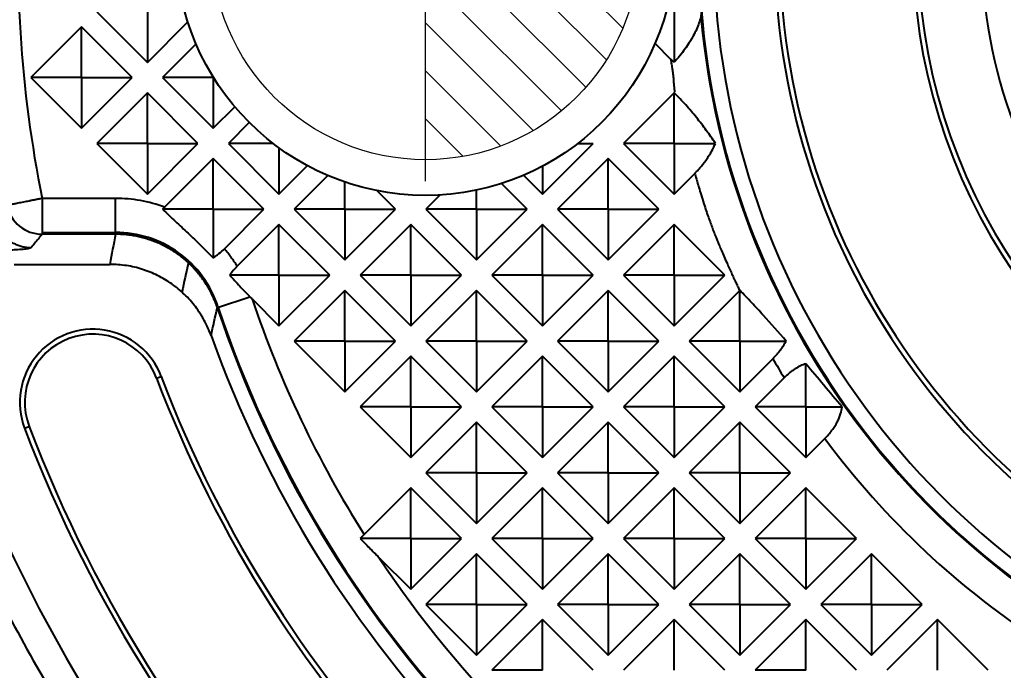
# Model space of a CAD drawing. Header units: millimetres. Extents: x 2519 to 3162, y 2051 to 2506.
# Drawn here: x 2738.72 to 2752.52, y 2269.39 to 2278.51 of the extents above; entities that cross this region are included whole.
import ezdxf
from ezdxf.enums import TextEntityAlignment as Align
from ezdxf.lldxf.tags import DXFTag

# ---------------------------------------------------------------- set-up
doc = ezdxf.new("R2010")
doc.units = ezdxf.units.MM
doc.linetypes.add('CENTER', pattern=[50.8, 31.75, -6.35, 6.35, -6.35])
doc.layers.add('20', color=7, linetype='Continuous', true_color=0xffffff)
doc.layers.add('dim', color=82, linetype='Continuous', lineweight=9)
doc.layers.add('epin', color=13, linetype='Continuous', lineweight=9)
doc.styles.add('Capful-A', font='')
doc.styles.add('TXT05', font='txt.shx', dxfattribs={"width": 0.5, "bigfont": 'gbcbig.shx'})
doc.styles.get('Capful-A').set_extended_font_data('Microsoft YaHei')
tags = doc.linetypes.add('DASHED', pattern=[25.72, 12.86, -12.86]).pattern_tags.tags
tags[6:7] = [DXFTag(74, 4), DXFTag(75, 0), DXFTag(340, '0'), DXFTag(46, 0.0), DXFTag(50, 0.0), DXFTag(44, 0.0), DXFTag(45, 0.0)]
tags[4:5] = [DXFTag(74, 4), DXFTag(75, 0), DXFTag(340, '0'), DXFTag(46, 0.0), DXFTag(50, 0.0), DXFTag(44, 0.0), DXFTag(45, 0.0)]
doc.dimstyles.new('Capful-A-1.0', dxfattribs={"dimtxt": 2.5, "dimasz": 2.5, "dimexe": 1.5, "dimexo": 1, "dimgap": 1.5, "dimtad": 0, "dimdsep": 46, "dimtxsty": 'Capful-A', "dimcen": 0, "dimclrt": 2, "dimazin": 2, "dimtfac": 1, "dimtmove": 0, "dimatfit": 3, "dimfxl": 0, "dimtolj": 1, "dimtzin": 0, "dimarcsym": 0})

# ---------------------------------------------------------------- blocks, each defined once
blk = doc.blocks.new('epin_ejp_6')
at = {"layer": 'epin'}
h = blk.add_hatch(dxfattribs=at)
h.set_pattern_fill('_ANSI31', color=123, scale=0.15, angle=90)
h.set_pattern_definition([(135, (-3904.9753, 4081.8883), (-0.336759605, -0.336759605), [])])
h.paths.add_polyline_path([(0, 3, 0.414214), (-3, 0), (0, 0)])
h.paths.add_polyline_path([(3, 0), (0, 0), (0, -3, 0.414214)])
at = {"layer": 'epin', "color": 1, "linetype": 'CENTER', "ltscale": 0.12}
for p, q in [((0, -3.3), (0, 3.3)), ((-3.3, 0), (3.3, 0))]:
    blk.add_line(p, q, dxfattribs=at)
at = {"layer": 'epin'}
blk.add_circle((0, 0), 3, dxfattribs=at)
at = {"layer": 'epin', "color": 6, "style": 'TXT05', "width": 0.5}
blk.add_text('%%c6', height=2.1, dxfattribs=at).set_placement((0.995, 1.35), align=Align.MIDDLE)
blk = doc.blocks.new('*D159')
at = {"layer": 'Defpoints', "color": 0, "transparency": 16777216}
for p in [(2813.414, 2279.55), (2721.414, 2266.55), (2721.414, 2261.552)]:
    blk.add_point(p, dxfattribs=at)
at = {"layer": 'dim', "color": 0, "lineweight": -2, "transparency": 16777216}
blk.add_line((2721.414, 2266.05), (2721.414, 2261.552), dxfattribs=at)
at = {"layer": 'dim', "color": 2, "transparency": 16777216, "insert": (2721.414, 2259.281), "char_height": 2.5, "attachment_point": 5, "rotation": 90, "style": 'Capful-A', "bg_fill": 3, "box_fill_scale": 1.1, "bg_fill_color": 256, "bg_fill_true_color": 13158600, "bg_fill_transparency": 0}
blk.add_mtext('\\A1;92', dxfattribs=at)
blk = doc.blocks.new('*D160')
at = {"layer": 'Defpoints', "color": 0, "transparency": 16777216}
for p in [(2813.414, 2279.55), (2724.164, 2266.55), (2724.737, 2266.55)]:
    blk.add_point(p, dxfattribs=at)
at = {"layer": 'dim', "color": 0, "lineweight": -2, "transparency": 16777216}
blk.add_line((2724.663, 2266.55), (2724.737, 2266.55), dxfattribs=at)
at = {"layer": 'dim', "color": 2, "transparency": 16777216, "insert": (2730.082, 2266.55), "char_height": 2.5, "attachment_point": 5, "style": 'Capful-A', "bg_fill": 3, "box_fill_scale": 1.1, "bg_fill_color": 256, "bg_fill_true_color": 13158600, "bg_fill_transparency": 0}
blk.add_mtext('\\A1;13({\\fISOCPEUR|b0|i0|c134|p34;%%C}5)', dxfattribs=at)

msp = doc.modelspace()

# ---------------------------------------------------------------- linework, layer by layer
at = {"layer": '20', "color": 7, "linetype": 'Continuous'}
for p, q in [((2739.801, 2278.626), (2740.512, 2277.916)), ((2740.512, 2278.626), (2740.512, 2277.916)), ((2747.902, 2278.626), (2747.902, 2277.917)), ((2739.588, 2278.413), (2738.877, 2277.702)), ((2739.588, 2277.702), (2739.588, 2278.413)), ((2740.298, 2277.702), (2739.588, 2278.413)), ((2740.512, 2277.916), (2741.08, 2278.484)), ((2741.196, 2278.174), (2740.725, 2277.702)), ((2747.635, 2278.182), (2747.854, 2277.963)), ((2739.588, 2277.702), (2738.877, 2277.702)), ((2738.877, 2277.702), (2739.588, 2276.992)), ((2739.588, 2277.702), (2739.588, 2276.992)), ((2739.588, 2277.702), (2740.298, 2277.702)), ((2739.588, 2276.992), (2740.298, 2277.702)), ((2741.435, 2277.702), (2740.725, 2277.702)), ((2740.725, 2277.702), (2741.435, 2276.992)), ((2741.435, 2277.702), (2741.435, 2277.712)), ((2741.435, 2277.702), (2741.435, 2276.992)), ((2741.435, 2277.702), (2741.441, 2277.702)), ((2740.512, 2277.489), (2739.801, 2276.779)), ((2740.512, 2276.779), (2740.512, 2277.489)), ((2741.222, 2276.779), (2740.512, 2277.489)), ((2747.906, 2277.493), (2747.192, 2276.779)), ((2747.902, 2276.779), (2747.902, 2277.49)), ((2741.435, 2276.992), (2741.738, 2277.294)), ((2741.942, 2277.072), (2741.649, 2276.779)), ((2740.512, 2276.779), (2739.801, 2276.779)), ((2739.801, 2276.779), (2740.512, 2276.068)), ((2740.512, 2276.779), (2740.512, 2276.068)), ((2740.512, 2276.779), (2741.222, 2276.779)), ((2740.512, 2276.068), (2741.222, 2276.779)), ((2742.276, 2276.779), (2741.649, 2276.779)), ((2741.649, 2276.779), (2742.359, 2276.068)), ((2742.359, 2276.717), (2742.359, 2276.068)), ((2746.055, 2276.068), (2746.765, 2276.779)), ((2746.551, 2276.779), (2746.765, 2276.779)), ((2747.902, 2276.779), (2747.192, 2276.779)), ((2747.192, 2276.779), (2747.902, 2276.068)), ((2747.902, 2276.779), (2747.902, 2276.068)), ((2747.902, 2276.779), (2748.482, 2276.779)), ((2741.435, 2276.565), (2740.755, 2275.885)), ((2741.435, 2275.855), (2741.435, 2276.565)), ((2742.146, 2275.855), (2741.435, 2276.565)), ((2746.978, 2276.565), (2746.268, 2275.855)), ((2746.978, 2275.855), (2746.978, 2276.565)), ((2747.689, 2275.855), (2746.978, 2276.565)), ((2742.359, 2276.068), (2742.758, 2276.467)), ((2746.055, 2276.459), (2746.055, 2276.068)), ((2743.046, 2276.328), (2742.572, 2275.855)), ((2745.79, 2276.332), (2746.055, 2276.068)), ((2747.902, 2276.068), (2748.192, 2276.358)), ((2743.283, 2275.855), (2743.283, 2276.238)), ((2745.841, 2275.855), (2745.48, 2276.216)), ((2740.065, 2276.007), (2739.035, 2276.007)), ((2739.035, 2276.007), (2739.035, 2275.505)), ((2740.065, 2275.505), (2740.065, 2276.007)), ((2743.994, 2275.855), (2743.731, 2276.117)), ((2744.622, 2276.056), (2744.42, 2275.855)), ((2745.131, 2275.855), (2745.131, 2276.124)), ((2741.435, 2275.855), (2740.726, 2275.855)), ((2741.435, 2275.855), (2742.146, 2275.855)), ((2741.435, 2275.855), (2741.435, 2275.174)), ((2741.593, 2275.302), (2742.146, 2275.855)), ((2743.283, 2275.855), (2742.572, 2275.855)), ((2742.572, 2275.855), (2743.283, 2275.144)), ((2743.283, 2275.855), (2743.283, 2275.144)), ((2743.283, 2275.855), (2743.994, 2275.855)), ((2743.283, 2275.144), (2743.994, 2275.855)), ((2745.131, 2275.855), (2744.42, 2275.855)), ((2744.42, 2275.855), (2745.131, 2275.144)), ((2745.131, 2275.855), (2745.841, 2275.855)), ((2745.131, 2275.855), (2745.131, 2275.144)), ((2745.131, 2275.144), (2745.841, 2275.855)), ((2746.978, 2275.855), (2746.268, 2275.855)), ((2746.268, 2275.855), (2746.978, 2275.144)), ((2746.978, 2275.855), (2747.689, 2275.855)), ((2746.978, 2275.855), (2746.978, 2275.144)), ((2746.978, 2275.144), (2747.689, 2275.855)), ((2742.359, 2275.642), (2741.773, 2275.055)), ((2743.07, 2274.931), (2742.359, 2275.642)), ((2742.359, 2274.931), (2742.359, 2275.642)), ((2744.207, 2275.642), (2743.496, 2274.931)), ((2744.918, 2274.931), (2744.207, 2275.642)), ((2744.207, 2274.931), (2744.207, 2275.642)), ((2746.055, 2275.642), (2745.344, 2274.931)), ((2746.055, 2274.931), (2746.055, 2275.642)), ((2746.765, 2274.931), (2746.055, 2275.642)), ((2747.902, 2275.642), (2747.192, 2274.931)), ((2748.613, 2274.931), (2747.902, 2275.642)), ((2747.902, 2274.931), (2747.902, 2275.642)), ((2739.035, 2275.53), (2740.065, 2275.53)), ((2740.065, 2275.505), (2739.035, 2275.505)), ((2738.644, 2275.082), (2739.988, 2275.082)), ((2742.359, 2274.931), (2741.666, 2274.931)), ((2742.359, 2274.931), (2743.07, 2274.931)), ((2742.359, 2274.22), (2743.07, 2274.931)), ((2742.359, 2274.931), (2742.359, 2274.22)), ((2743.496, 2274.931), (2744.207, 2274.22)), ((2744.207, 2274.931), (2743.496, 2274.931)), ((2744.207, 2274.931), (2744.207, 2274.22)), ((2744.207, 2274.931), (2744.918, 2274.931)), ((2744.207, 2274.22), (2744.918, 2274.931)), ((2746.055, 2274.931), (2745.344, 2274.931)), ((2745.344, 2274.931), (2746.055, 2274.22)), ((2746.055, 2274.931), (2746.765, 2274.931)), ((2746.055, 2274.931), (2746.055, 2274.22)), ((2746.055, 2274.22), (2746.765, 2274.931)), ((2747.192, 2274.931), (2747.902, 2274.22)), ((2747.902, 2274.931), (2747.192, 2274.931)), ((2747.902, 2274.22), (2748.613, 2274.931)), ((2747.902, 2274.931), (2747.902, 2274.22)), ((2747.902, 2274.931), (2748.613, 2274.931)), ((2741.494, 2274.475), (2741.952, 2274.628)), ((2743.283, 2274.718), (2742.572, 2274.007)), ((2743.283, 2274.007), (2743.283, 2274.718)), ((2743.994, 2274.007), (2743.283, 2274.718)), ((2745.131, 2274.718), (2744.42, 2274.007)), ((2745.131, 2274.007), (2745.131, 2274.718)), ((2745.841, 2274.007), (2745.131, 2274.718)), ((2746.978, 2274.718), (2746.268, 2274.007)), ((2746.978, 2274.007), (2746.978, 2274.718)), ((2747.689, 2274.007), (2746.978, 2274.718)), ((2748.825, 2274.716), (2748.115, 2274.007)), ((2748.826, 2274.007), (2748.826, 2274.718)), ((2741.983, 2274.597), (2742.359, 2274.22)), ((2743.283, 2274.007), (2742.572, 2274.007)), ((2742.572, 2274.007), (2743.283, 2273.296)), ((2743.283, 2274.007), (2743.283, 2273.296)), ((2743.283, 2273.296), (2743.994, 2274.007)), ((2743.283, 2274.007), (2743.994, 2274.007)), ((2745.131, 2274.007), (2744.42, 2274.007)), ((2744.42, 2274.007), (2745.131, 2273.296)), ((2745.131, 2274.007), (2745.841, 2274.007)), ((2745.131, 2274.007), (2745.131, 2273.296)), ((2745.131, 2273.296), (2745.841, 2274.007)), ((2746.978, 2274.007), (2746.268, 2274.007)), ((2746.268, 2274.007), (2746.978, 2273.296)), ((2746.978, 2274.007), (2747.689, 2274.007)), ((2746.978, 2274.007), (2746.978, 2273.296)), ((2746.978, 2273.296), (2747.689, 2274.007)), ((2748.826, 2274.007), (2748.115, 2274.007)), ((2748.115, 2274.007), (2748.826, 2273.296)), ((2748.826, 2274.007), (2748.826, 2273.296)), ((2748.826, 2274.007), (2749.475, 2274.007)), ((2744.207, 2273.794), (2743.496, 2273.083)), ((2744.207, 2273.083), (2744.207, 2273.794)), ((2744.918, 2273.083), (2744.207, 2273.794)), ((2746.055, 2273.794), (2745.344, 2273.083)), ((2746.055, 2273.083), (2746.055, 2273.794)), ((2746.765, 2273.083), (2746.055, 2273.794)), ((2747.902, 2273.794), (2747.192, 2273.083)), ((2747.902, 2273.083), (2747.902, 2273.794)), ((2748.613, 2273.083), (2747.902, 2273.794)), ((2748.826, 2273.296), (2749.289, 2273.759)), ((2749.75, 2273.083), (2749.75, 2273.687)), ((2740.641, 2273.486), (2740.707, 2273.511)), ((2749.447, 2273.491), (2749.039, 2273.083)), ((2743.496, 2273.083), (2744.207, 2272.373)), ((2744.207, 2273.083), (2743.496, 2273.083)), ((2744.207, 2273.083), (2744.207, 2272.373)), ((2744.207, 2273.083), (2744.918, 2273.083)), ((2744.207, 2272.373), (2744.918, 2273.083)), ((2746.055, 2273.083), (2745.344, 2273.083)), ((2745.344, 2273.083), (2746.055, 2272.373)), ((2746.055, 2273.083), (2746.055, 2272.373)), ((2746.055, 2273.083), (2746.765, 2273.083)), ((2746.055, 2272.373), (2746.765, 2273.083)), ((2747.902, 2273.083), (2747.192, 2273.083)), ((2747.192, 2273.083), (2747.902, 2272.373)), ((2747.902, 2273.083), (2747.902, 2272.373)), ((2747.902, 2273.083), (2748.613, 2273.083)), ((2747.902, 2272.373), (2748.613, 2273.083)), ((2749.75, 2273.083), (2749.039, 2273.083)), ((2749.039, 2273.083), (2749.75, 2272.373)), ((2749.75, 2273.083), (2750.258, 2273.083)), ((2749.75, 2273.083), (2749.75, 2272.373)), ((2745.131, 2272.87), (2744.42, 2272.159)), ((2745.131, 2272.159), (2745.131, 2272.87)), ((2745.841, 2272.159), (2745.131, 2272.87)), ((2746.978, 2272.87), (2746.268, 2272.159)), ((2746.978, 2272.159), (2746.978, 2272.87)), ((2747.689, 2272.159), (2746.978, 2272.87)), ((2748.826, 2272.87), (2748.115, 2272.159)), ((2748.826, 2272.159), (2748.826, 2272.87)), ((2749.537, 2272.159), (2748.826, 2272.87)), ((2738.789, 2272.785), (2738.855, 2272.81)), ((2749.75, 2272.373), (2750.019, 2272.641)), ((2745.131, 2272.159), (2744.42, 2272.159)), ((2744.42, 2272.159), (2745.131, 2271.449)), ((2745.131, 2272.159), (2745.841, 2272.159)), ((2745.131, 2272.159), (2745.131, 2271.449)), ((2745.131, 2271.449), (2745.841, 2272.159)), ((2746.978, 2272.159), (2746.268, 2272.159)), ((2746.268, 2272.159), (2746.978, 2271.449)), ((2746.978, 2272.159), (2747.689, 2272.159)), ((2746.978, 2272.159), (2746.978, 2271.449)), ((2746.978, 2271.449), (2747.689, 2272.159)), ((2748.826, 2272.159), (2748.115, 2272.159)), ((2748.115, 2272.159), (2748.826, 2271.449)), ((2748.826, 2272.159), (2748.826, 2271.449)), ((2748.826, 2272.159), (2749.537, 2272.159)), ((2748.826, 2271.449), (2749.537, 2272.159)), ((2744.207, 2271.946), (2743.553, 2271.292)), ((2744.207, 2271.236), (2744.207, 2271.946)), ((2744.918, 2271.236), (2744.207, 2271.946)), ((2746.055, 2271.946), (2745.344, 2271.236)), ((2746.055, 2271.236), (2746.055, 2271.946)), ((2746.765, 2271.236), (2746.055, 2271.946)), ((2747.902, 2271.946), (2747.192, 2271.236)), ((2747.902, 2271.236), (2747.902, 2271.946)), ((2748.613, 2271.236), (2747.902, 2271.946)), ((2749.75, 2271.946), (2749.039, 2271.236)), ((2750.461, 2271.236), (2749.75, 2271.946)), ((2749.75, 2271.236), (2749.75, 2271.946)), ((2744.207, 2271.236), (2743.5, 2271.236)), ((2744.207, 2271.236), (2744.918, 2271.236)), ((2744.207, 2271.236), (2744.207, 2270.525)), ((2744.207, 2270.525), (2744.918, 2271.236)), ((2746.055, 2271.236), (2745.344, 2271.236)), ((2745.344, 2271.236), (2746.055, 2270.525)), ((2746.055, 2271.236), (2746.055, 2270.525)), ((2746.055, 2271.236), (2746.765, 2271.236)), ((2746.055, 2270.525), (2746.765, 2271.236)), ((2747.192, 2271.236), (2747.902, 2270.525)), ((2747.902, 2271.236), (2747.192, 2271.236)), ((2747.902, 2270.525), (2748.613, 2271.236)), ((2747.902, 2271.236), (2748.613, 2271.236)), ((2747.902, 2271.236), (2747.902, 2270.525)), ((2749.039, 2271.236), (2749.75, 2270.525)), ((2749.75, 2271.236), (2749.039, 2271.236)), ((2749.75, 2270.525), (2750.461, 2271.236)), ((2749.75, 2271.236), (2750.461, 2271.236)), ((2749.75, 2271.236), (2749.75, 2270.525)), ((2743.761, 2270.971), (2744.207, 2270.525)), ((2745.131, 2271.022), (2744.42, 2270.312)), ((2745.131, 2270.312), (2745.131, 2271.022)), ((2745.841, 2270.312), (2745.131, 2271.022)), ((2746.978, 2271.022), (2746.268, 2270.312)), ((2746.978, 2270.312), (2746.978, 2271.022)), ((2747.689, 2270.312), (2746.978, 2271.022)), ((2748.826, 2271.022), (2748.115, 2270.312)), ((2748.826, 2270.312), (2748.826, 2271.022)), ((2749.537, 2270.312), (2748.826, 2271.022)), ((2750.674, 2271.022), (2749.963, 2270.312)), ((2751.384, 2270.312), (2750.674, 2271.022)), ((2750.674, 2270.312), (2750.674, 2271.022)), ((2745.131, 2270.312), (2744.42, 2270.312)), ((2744.42, 2270.312), (2745.131, 2269.601)), ((2745.131, 2270.312), (2745.841, 2270.312)), ((2745.131, 2270.312), (2745.131, 2269.601)), ((2745.131, 2269.601), (2745.841, 2270.312)), ((2746.978, 2270.312), (2746.268, 2270.312)), ((2746.268, 2270.312), (2746.978, 2269.601)), ((2746.978, 2270.312), (2747.689, 2270.312)), ((2746.978, 2270.312), (2746.978, 2269.601)), ((2746.978, 2269.601), (2747.689, 2270.312)), ((2748.826, 2270.312), (2748.115, 2270.312)), ((2748.115, 2270.312), (2748.826, 2269.601)), ((2748.826, 2270.312), (2748.826, 2269.601)), ((2748.826, 2270.312), (2749.537, 2270.312)), ((2748.826, 2269.601), (2749.537, 2270.312)), ((2750.674, 2270.312), (2749.963, 2270.312)), ((2749.963, 2270.312), (2750.674, 2269.601)), ((2750.674, 2269.601), (2751.384, 2270.312)), ((2750.674, 2270.312), (2750.674, 2269.601)), ((2750.674, 2270.312), (2751.384, 2270.312)), ((2746.055, 2270.099), (2745.344, 2269.388)), ((2746.055, 2269.388), (2746.055, 2270.099)), ((2746.765, 2269.388), (2746.055, 2270.099)), ((2747.902, 2270.099), (2747.192, 2269.388)), ((2748.613, 2269.388), (2747.902, 2270.099)), ((2747.902, 2269.388), (2747.902, 2270.099)), ((2749.75, 2270.099), (2749.039, 2269.388)), ((2750.461, 2269.388), (2749.75, 2270.099)), ((2749.75, 2269.388), (2749.75, 2270.099)), ((2751.598, 2270.099), (2750.887, 2269.388)), ((2751.598, 2269.388), (2751.598, 2270.099)), ((2752.308, 2269.388), (2751.598, 2270.099)), ((2746.055, 2269.388), (2745.344, 2269.388)), ((2749.75, 2269.388), (2749.039, 2269.388))]:
    msp.add_line(p, q, dxfattribs=at)
at = {"layer": '20', "color": 8, "linetype": 'DASHED', "ltscale": 0.2}
msp.add_circle((2744.414, 2279.55), 3.5, dxfattribs=at)
at = {"layer": '20', "color": 7, "linetype": 'Continuous'}
for centre, radius, start, end in [((2753.057, 2279.55), 27.782, 112.2875, 247.6643), ((2753.057, 2279.55), 27.712, 112.2862, 247.7111), ((2753.057, 2279.55), 25.842, 112.2891, 247.7135), ((2753.057, 2279.55), 25.772, 112.2877, 247.667), ((2753.566, 2279.55), 25.125, 112.2698, 247.7302), ((2759.382, 2279.55), 11.134, 111.5453, 248.4547), ((2759.382, 2279.55), 10.923, 111.5453, 248.4547), ((2759.382, 2279.55), 10.069, 111.5453, 248.4547), ((2759.382, 2279.55), 9.999, 111.5453, 248.4551), ((2759.382, 2279.55), 8.129, 111.5456, 248.4547), ((2759.382, 2279.55), 8.059, 111.5453, 248.4547), ((2759.382, 2279.55), 7.165, 139.8148, 219.2454), ((2759.382, 2279.55), 11.147, 185.0635, 248.4547), ((2753.057, 2279.55), 28.649, 188.96, 247.7124), ((2753.057, 2279.55), 28.636, 188.96, 246.1512), ((2753.057, 2279.55), 28.147, 188.96, 247.7124), ((2756.668, 2279.55), 15.498, 198.6384, 212.1959), ((2756.668, 2279.55), 16.001, 198.4926, 248.1084), ((2756.668, 2279.55), 15.988, 198.4926, 248.1084), ((2739.748, 2273.148), 1.025, 20.7242, 200.7267), ((2739.748, 2273.148), 0.955, 20.7312, 200.7267), ((2756.668, 2279.55), 16.212, 199.708, 248.1084), ((2759.382, 2279.55), 11.637, 209.8438, 211.3764), ((2756.666, 2279.55), 19.968, 197.1847, 245.2209), ((2756.668, 2279.55), 17.136, 200.7238, 248.1084), ((2756.668, 2279.55), 17.066, 200.7242, 248.1084), ((2756.666, 2279.55), 19.114, 200.7267, 248.1135), ((2756.666, 2279.55), 19.044, 200.7267, 248.1138), ((2759.382, 2279.55), 11.637, 216.4208, 237.331), ((2756.666, 2279.55), 20.389, 204.8463, 213.0394), ((2756.668, 2279.55), 15.498, 213.6109, 236.5191)]:
    msp.add_arc(centre, radius, start, end, dxfattribs=at)
for centre, major_axis, ratio, start_param, end_param in [((2739.035, 2276.007), (0.388, -0.319), 0.99771, 4.026434, 5.398349), ((2756.668, 2271.245), (0, 19.635), 0.866224, 1.352075, 1.374078), ((2756.668, 2270.241), (0, -18.631), 0.866223, 4.448377, 4.471079)]:
    msp.add_ellipse(centre, major_axis=major_axis, ratio=ratio, start_param=start_param, end_param=end_param, dxfattribs=at)
for points in [[(2739.035, 2283.093), (2738.884, 2282.337), (2738.679, 2280.803), (2738.679, 2278.297), (2738.884, 2276.763), (2739.035, 2276.007)], [(2740.755, 2275.885), (2740.745, 2275.875), (2740.735, 2275.865), (2740.726, 2275.855)], [(2739.035, 2275.505), (2739.018, 2275.484), (2738.983, 2275.441), (2738.93, 2275.377), (2738.896, 2275.334), (2738.878, 2275.313)], [(2738.878, 2275.313), (2738.875, 2275.31), (2738.857, 2275.303), (2738.792, 2275.294), (2738.699, 2275.287), (2738.591, 2275.281), (2738.52, 2275.278), (2738.484, 2275.276)], [(2741.773, 2275.055), (2741.746, 2275.099), (2741.689, 2275.183), (2741.626, 2275.263), (2741.593, 2275.302)], [(2741.952, 2274.628), (2741.957, 2274.623), (2741.967, 2274.612), (2741.977, 2274.602), (2741.983, 2274.597)], [(2741.406, 2274.083), (2741.434, 2274.214), (2741.463, 2274.344), (2741.494, 2274.475)], [(2750.258, 2273.083), (2750.174, 2273.184), (2750.004, 2273.386), (2749.835, 2273.587), (2749.75, 2273.687)], [(2743.553, 2271.292), (2743.543, 2271.283), (2743.525, 2271.264), (2743.508, 2271.245), (2743.5, 2271.236)], [(2743.5, 2271.236), (2743.542, 2271.192), (2743.628, 2271.105), (2743.716, 2271.016), (2743.761, 2270.971)]]:
    msp.add_open_spline(points, degree=3, dxfattribs=at)
for points, knots in [([(2748.285, 2278.626), (2748.285, 2278.602), (2748.281, 2278.577), (2748.27, 2278.524), (2748.262, 2278.496), (2748.241, 2278.438), (2748.23, 2278.408), (2748.203, 2278.348), (2748.187, 2278.318), (2748.162, 2278.272), (2748.154, 2278.257), (2748.135, 2278.225), (2748.126, 2278.21), (2748.096, 2278.163), (2748.075, 2278.131), (2748.031, 2278.069), (2748.007, 2278.038), (2747.969, 2277.992), (2747.956, 2277.977), (2747.93, 2277.947), (2747.916, 2277.932), (2747.902, 2277.917)], [0, 0, 0, 0, 0.125, 0.125, 0.25, 0.25, 0.375, 0.375, 0.5, 0.5, 0.5625, 0.5625, 0.625, 0.625, 0.75, 0.75, 0.875, 0.875, 0.9375, 0.9375, 1, 1, 1, 1]), ([(2747.854, 2277.963), (2747.863, 2277.955), (2747.879, 2277.939), (2747.894, 2277.924), (2747.902, 2277.917)], [0, 0, 0, 0, 0.499844, 1, 1, 1, 1]), ([(2747.854, 2277.963), (2747.855, 2277.962), (2747.856, 2277.955), (2747.858, 2277.942), (2747.861, 2277.919), (2747.866, 2277.888), (2747.872, 2277.854), (2747.877, 2277.82), (2747.881, 2277.79), (2747.885, 2277.763), (2747.888, 2277.74), (2747.89, 2277.717), (2747.892, 2277.69), (2747.894, 2277.656), (2747.897, 2277.624), (2747.899, 2277.598), (2747.9, 2277.581), (2747.902, 2277.564), (2747.904, 2277.549), (2747.905, 2277.535), (2747.907, 2277.521), (2747.909, 2277.509), (2747.91, 2277.502), (2747.911, 2277.498)], [0, 0, 0, 0, 0.01095, 0.040548, 0.088792, 0.155681, 0.241213, 0.310972, 0.375194, 0.433896, 0.487099, 0.525368, 0.581332, 0.655005, 0.746406, 0.785818, 0.823023, 0.858022, 0.890815, 0.921406, 0.949798, 0.975994, 1, 1, 1, 1]), ([(2748.482, 2276.779), (2748.442, 2276.84), (2748.399, 2276.901), (2748.332, 2276.992), (2748.31, 2277.022), (2748.263, 2277.083), (2748.24, 2277.113), (2748.167, 2277.202), (2748.118, 2277.261), (2748.04, 2277.347), (2748.013, 2277.376), (2747.959, 2277.433), (2747.931, 2277.461), (2747.902, 2277.489)], [0, 0, 0, 0, 0.25, 0.25, 0.375, 0.375, 0.5, 0.5, 0.75, 0.75, 0.875, 0.875, 1, 1, 1, 1]), ([(2748.192, 2276.358), (2748.209, 2276.374), (2748.225, 2276.391), (2748.256, 2276.426), (2748.271, 2276.443), (2748.314, 2276.496), (2748.34, 2276.531), (2748.371, 2276.576), (2748.377, 2276.585), (2748.388, 2276.603), (2748.394, 2276.612), (2748.411, 2276.639), (2748.421, 2276.657), (2748.45, 2276.709), (2748.467, 2276.744), (2748.482, 2276.779)], [0, 0, 0, 0, 0.125, 0.125, 0.25, 0.25, 0.5, 0.5, 0.5625, 0.5625, 0.625, 0.625, 0.75, 0.75, 1, 1, 1, 1]), ([(2748.192, 2276.358), (2748.194, 2276.353), (2748.198, 2276.335), (2748.209, 2276.298), (2748.226, 2276.238), (2748.251, 2276.155), (2748.283, 2276.051), (2748.317, 2275.941), (2748.352, 2275.835), (2748.383, 2275.745), (2748.413, 2275.662), (2748.44, 2275.586), (2748.463, 2275.526), (2748.483, 2275.475), (2748.503, 2275.427), (2748.528, 2275.366), (2748.559, 2275.293), (2748.595, 2275.209), (2748.634, 2275.122), (2748.671, 2275.039), (2748.705, 2274.966), (2748.737, 2274.897), (2748.766, 2274.834), (2748.793, 2274.776), (2748.809, 2274.738), (2748.817, 2274.721)], [0, 0, 0, 0, 0.008821, 0.031036, 0.066644, 0.115647, 0.178046, 0.253842, 0.31277, 0.367345, 0.417566, 0.463431, 0.504943, 0.527342, 0.55725, 0.594663, 0.639579, 0.691993, 0.751898, 0.801388, 0.847617, 0.890589, 0.930308, 0.966777, 1, 1, 1, 1]), ([(2739.035, 2276.007), (2739.028, 2276.006), (2739.015, 2276.003), (2738.995, 2275.999), (2738.975, 2275.995), (2738.955, 2275.991), (2738.934, 2275.987), (2738.914, 2275.983), (2738.893, 2275.979), (2738.873, 2275.975), (2738.846, 2275.969), (2738.812, 2275.962), (2738.772, 2275.955), (2738.733, 2275.947), (2738.686, 2275.938), (2738.634, 2275.927), (2738.595, 2275.919), (2738.57, 2275.914), (2738.558, 2275.912), (2738.551, 2275.911), (2738.547, 2275.91), (2738.545, 2275.909), (2738.544, 2275.909), (2738.543, 2275.909), (2738.543, 2275.909)], [0, 0, 0, 0, 0.026719, 0.053577, 0.080634, 0.107949, 0.135576, 0.163565, 0.191961, 0.220803, 0.250129, 0.307951, 0.368799, 0.43284, 0.500174, 0.614506, 0.749926, 0.804989, 0.874944, 0.911311, 0.942005, 0.967015, 0.986343, 1, 1, 1, 1]), ([(2740.755, 2275.885), (2740.645, 2275.925), (2740.531, 2275.956), (2740.3, 2275.997), (2740.182, 2276.007), (2740.065, 2276.007)], [0, 0, 0, 0, 0.5, 0.5, 1, 1, 1, 1]), ([(2740.726, 2275.855), (2740.785, 2275.798), (2740.844, 2275.742), (2740.964, 2275.63), (2741.024, 2275.575), (2741.144, 2275.463), (2741.203, 2275.406), (2741.32, 2275.291), (2741.378, 2275.233), (2741.435, 2275.174)], [0, 0, 0, 0, 0.25, 0.25, 0.5, 0.5, 0.75, 0.75, 1, 1, 1, 1]), ([(2741.506, 2274.479), (2741.456, 2274.636), (2741.38, 2274.785), (2741.189, 2275.043), (2741.078, 2275.154), (2740.693, 2275.431), (2740.383, 2275.531), (2740.065, 2275.53)], [0, 0, 0, 0, 0.257424, 0.257424, 0.50412, 0.50412, 1, 1, 1, 1]), ([(2741.494, 2274.475), (2741.491, 2274.481), (2741.487, 2274.494), (2741.48, 2274.513), (2741.473, 2274.532), (2741.466, 2274.55), (2741.459, 2274.569), (2741.451, 2274.587), (2741.443, 2274.605), (2741.435, 2274.623), (2741.427, 2274.641), (2741.418, 2274.659), (2741.41, 2274.676), (2741.401, 2274.694), (2741.392, 2274.711), (2741.383, 2274.728), (2741.373, 2274.744), (2741.364, 2274.761), (2741.354, 2274.777), (2741.344, 2274.794), (2741.334, 2274.81), (2741.324, 2274.825), (2741.313, 2274.841), (2741.303, 2274.857), (2741.292, 2274.872), (2741.281, 2274.887), (2741.27, 2274.902), (2741.259, 2274.917), (2741.248, 2274.931), (2741.236, 2274.945), (2741.225, 2274.959), (2741.213, 2274.973), (2741.201, 2274.987), (2741.189, 2275.001), (2741.177, 2275.014), (2741.165, 2275.027), (2741.153, 2275.04), (2741.141, 2275.053), (2741.128, 2275.065), (2741.116, 2275.078), (2741.103, 2275.09), (2741.09, 2275.102), (2741.078, 2275.114), (2741.065, 2275.125), (2741.052, 2275.137), (2741.039, 2275.148), (2741.026, 2275.159), (2741.012, 2275.17), (2740.999, 2275.18), (2740.986, 2275.191), (2740.973, 2275.201), (2740.959, 2275.211), (2740.939, 2275.225), (2740.913, 2275.244), (2740.88, 2275.265), (2740.847, 2275.286), (2740.813, 2275.307), (2740.778, 2275.326), (2740.743, 2275.344), (2740.708, 2275.361), (2740.672, 2275.378), (2740.636, 2275.393), (2740.599, 2275.407), (2740.562, 2275.421), (2740.525, 2275.433), (2740.487, 2275.445), (2740.45, 2275.455), (2740.412, 2275.465), (2740.374, 2275.473), (2740.335, 2275.481), (2740.297, 2275.487), (2740.258, 2275.493), (2740.22, 2275.497), (2740.181, 2275.501), (2740.142, 2275.503), (2740.104, 2275.505), (2740.078, 2275.505), (2740.065, 2275.505)], [0, 0, 0, 0, 0.010741, 0.021444, 0.03211, 0.042738, 0.053328, 0.063882, 0.074397, 0.084875, 0.095316, 0.105719, 0.116085, 0.126413, 0.136704, 0.146957, 0.157173, 0.167351, 0.177492, 0.187596, 0.197662, 0.20769, 0.217681, 0.227635, 0.237551, 0.247429, 0.25727, 0.267074, 0.27684, 0.286569, 0.29626, 0.305914, 0.315531, 0.32511, 0.334651, 0.344156, 0.353622, 0.363052, 0.372444, 0.381798, 0.391115, 0.400395, 0.409637, 0.418842, 0.428009, 0.437139, 0.446232, 0.455287, 0.464305, 0.473286, 0.482229, 0.491135, 0.500003, 0.521098, 0.542169, 0.563218, 0.584243, 0.605246, 0.626225, 0.647182, 0.668115, 0.689026, 0.709915, 0.73078, 0.751624, 0.772444, 0.793242, 0.814018, 0.834771, 0.855502, 0.876211, 0.896898, 0.917562, 0.938204, 0.958825, 0.979423, 1, 1, 1, 1]), ([(2741.435, 2275.174), (2741.449, 2275.183), (2741.462, 2275.192), (2741.49, 2275.212), (2741.503, 2275.222), (2741.543, 2275.254), (2741.568, 2275.277), (2741.593, 2275.302)], [0, 0, 0, 0, 0.25, 0.25, 0.5, 0.5, 1, 1, 1, 1]), ([(2741.406, 2274.083), (2741.38, 2274.156), (2741.348, 2274.227), (2741.302, 2274.312), (2741.293, 2274.329), (2741.273, 2274.362), (2741.263, 2274.378), (2741.231, 2274.427), (2741.209, 2274.459), (2741.139, 2274.55), (2741.088, 2274.608), (2741.005, 2274.687), (2740.976, 2274.713), (2740.931, 2274.75), (2740.916, 2274.762), (2740.885, 2274.786), (2740.87, 2274.797), (2740.791, 2274.853), (2740.725, 2274.892), (2740.622, 2274.943), (2740.57, 2274.966), (2740.515, 2274.987), (2740.479, 2275), (2740.461, 2275.006), (2740.368, 2275.036), (2740.294, 2275.053), (2740.142, 2275.076), (2740.066, 2275.082), (2739.988, 2275.082)], [0, 0, 0, 0, 0.125, 0.125, 0.15625, 0.15625, 0.1875, 0.1875, 0.25, 0.25, 0.375, 0.375, 0.4375, 0.4375, 0.46875, 0.46875, 0.5, 0.5, 0.625, 0.625, 0.6875, 0.71875, 0.71875, 0.75, 0.75, 0.875, 0.875, 1, 1, 1, 1]), ([(2741.773, 2275.055), (2741.753, 2275.035), (2741.734, 2275.015), (2741.699, 2274.974), (2741.682, 2274.952), (2741.666, 2274.931)], [0, 0, 0, 0, 0.5, 0.5, 1, 1, 1, 1]), ([(2741.666, 2274.931), (2741.713, 2274.88), (2741.76, 2274.829), (2741.855, 2274.728), (2741.903, 2274.678), (2741.952, 2274.628)], [0, 0, 0, 0, 0.5, 0.5, 1, 1, 1, 1]), ([(2749.475, 2274.007), (2749.369, 2274.128), (2749.263, 2274.248), (2749.101, 2274.427), (2749.046, 2274.486), (2748.936, 2274.604), (2748.88, 2274.662), (2748.823, 2274.72)], [0, 0, 0, 0, 0.5, 0.5, 0.75, 0.75, 1, 1, 1, 1]), ([(2749.289, 2273.759), (2749.308, 2273.779), (2749.327, 2273.799), (2749.353, 2273.829), (2749.362, 2273.84), (2749.378, 2273.86), (2749.387, 2273.871), (2749.41, 2273.902), (2749.424, 2273.923), (2749.451, 2273.965), (2749.463, 2273.986), (2749.475, 2274.007)], [0, 0, 0, 0, 0.25, 0.25, 0.375, 0.375, 0.5, 0.5, 0.75, 0.75, 1, 1, 1, 1]), ([(2749.75, 2273.687), (2749.727, 2273.68), (2749.702, 2273.671), (2749.651, 2273.647), (2749.626, 2273.633), (2749.587, 2273.607), (2749.574, 2273.598), (2749.547, 2273.579), (2749.534, 2273.569), (2749.496, 2273.538), (2749.471, 2273.515), (2749.447, 2273.491)], [0, 0, 0, 0, 0.25, 0.25, 0.5, 0.5, 0.625, 0.625, 0.75, 0.75, 1, 1, 1, 1]), ([(2750.019, 2272.641), (2750.037, 2272.659), (2750.054, 2272.678), (2750.087, 2272.716), (2750.102, 2272.735), (2750.124, 2272.764), (2750.131, 2272.774), (2750.144, 2272.794), (2750.151, 2272.804), (2750.17, 2272.833), (2750.181, 2272.853), (2750.201, 2272.891), (2750.21, 2272.91), (2750.222, 2272.938), (2750.226, 2272.948), (2750.233, 2272.966), (2750.236, 2272.975), (2750.25, 2273.019), (2750.256, 2273.052), (2750.258, 2273.083)], [0, 0, 0, 0, 0.125, 0.125, 0.25, 0.25, 0.3125, 0.3125, 0.375, 0.375, 0.5, 0.5, 0.625, 0.625, 0.6875, 0.6875, 0.75, 0.75, 1, 1, 1, 1])]:
    msp.add_open_spline(points, degree=3, knots=knots, dxfattribs=at)
msp.add_rational_spline([(2738.878, 2275.313), (2738.63, 2275.314), (2738.438, 2275.471), (2738.387, 2275.712)], [1.11586470074, 0.954925360962, 0.96164798546, 1.13603257423], degree=3, dxfattribs=at)

# ---------------------------------------------------------------- block references
at = {"layer": 'epin'}
msp.add_blockref('epin_ejp_6', (2744.414, 2279.55), dxfattribs=at)

# ---------------------------------------------------------------- next in the draw order: dimensions: what is measured, and where the dimension line sits
at = {"layer": 'dim'}
dim = msp.add_ordinate_dim(feature_location=(2721.414, 2266.55), offset=(0, -4.998), dtype=1, origin=(2813.414, 2279.55), dimstyle='Capful-A-1.0', override={"dimasz": 2, "dimexe": 0.49975, "dimexo": 0.49975, "dimgap": 0.49975}, dxfattribs=at)
dim.commit()
dim.dimension.update_dxf_attribs({"geometry": '*D159', "text_midpoint": (2721.414, 2259.281)})

# ---------------------------------------------------------------- next in the draw order: dimensions: what is measured, and where the dimension line sits
dim = msp.add_ordinate_dim(feature_location=(2724.164, 2266.55), offset=(0.574, 0), dtype=0, origin=(2813.414, 2279.55), text='<>({\\fISOCPEUR|b0|i0|c134|p34;%%C}5)', dimstyle='Capful-A-1.0', override={"dimasz": 2, "dimexe": 0.49975, "dimexo": 0.49975, "dimgap": 0.49975}, dxfattribs=at)
dim.commit()
dim.dimension.update_dxf_attribs({"geometry": '*D160', "text_midpoint": (2730.082, 2266.55)})

doc.saveas('drawing.dxf')
